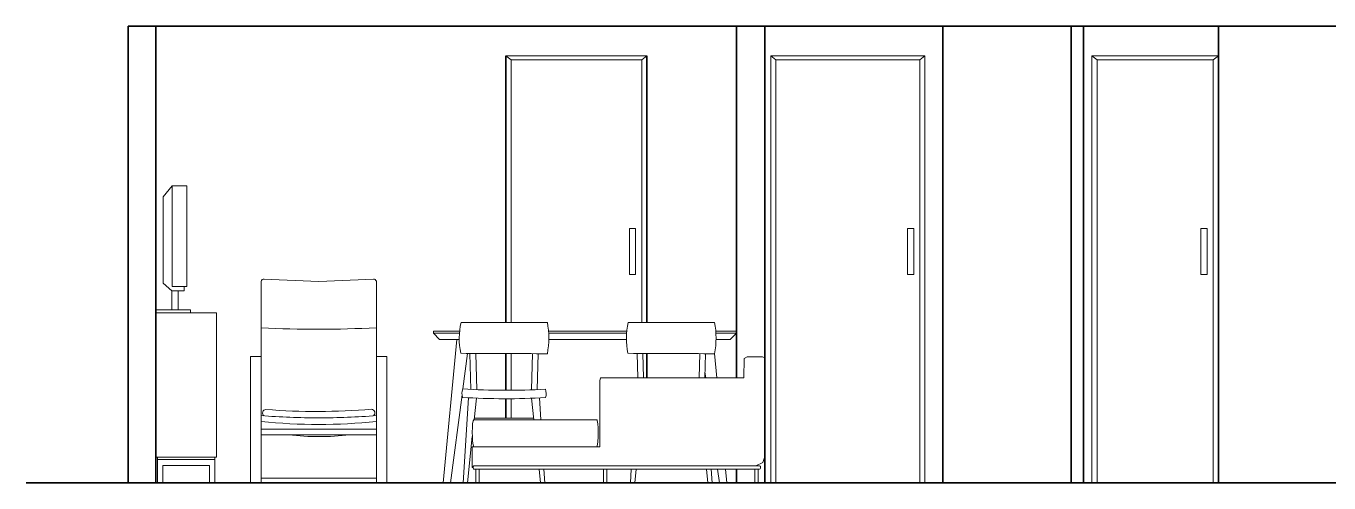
# Model space of a CAD drawing. Header units: inches. Extents: x 2013 to 15569, y -2551 to 2524.
# Drawn here: x 7908 to 8550, y -2551 to -2326 of the extents above; entities that cross this region are included whole.
import ezdxf

# ---------------------------------------------------------------- set-up
doc = ezdxf.new("R2010")
doc.units = ezdxf.units.IN
doc.header["$MEASUREMENT"] = 0
doc.layers.get('0').update_dxf_attribs({"color": 80, "lineweight": 13})
for name, color, linetype, lineweight in [('A-ELEV-PATT', 8, 'Continuous', 18), ('A-FURN', 8, 'Continuous', 18), ('A-WALL-FULL', 7, 'Continuous', 35)]:
    doc.layers.add(name, color=color, linetype=linetype, lineweight=lineweight)

msp = doc.modelspace()

# ---------------------------------------------------------------- linework, layer by layer
for p, q in [((8271.938, -2538.149), (8271.938, -2489.711)), ((8131.294, -2551.15), (8129.527, -2551.15)), ((8194.182, -2551.15), (8192.414, -2551.15)), ((8268.735, -2551.15), (8266.967, -2551.15))]:
    msp.add_line(p, q)
at = {"layer": 'A-ELEV-PATT'}
for p, q in [((8144.387, -2340.792), (8144.387, -2472.071)), ((8144.387, -2340.792), (8213.867, -2340.792)), ((8146.979, -2342.82), (8146.979, -2472.071)), ((8146.979, -2342.82), (8211.316, -2342.82)), ((8211.316, -2342.82), (8211.316, -2472.071)), ((8213.867, -2340.792), (8213.867, -2472.071)), ((8274.856, -2340.792), (8274.856, -2551.15)), ((8274.856, -2340.792), (8350.856, -2340.792)), ((8277.447, -2342.82), (8277.447, -2551.15)), ((8277.447, -2342.82), (8348.305, -2342.82)), ((8348.305, -2342.82), (8348.305, -2551.15)), ((8350.856, -2340.792), (8350.856, -2551.15)), ((8433.088, -2340.792), (8433.088, -2551.15)), ((8433.088, -2340.792), (8495.438, -2340.792)), ((8435.644, -2342.82), (8492.887, -2342.82)), ((8435.68, -2342.82), (8435.68, -2551.15)), ((8492.887, -2342.82), (8492.887, -2551.15)), ((8495.438, -2340.792), (8495.438, -2551.15)), ((8208.322, -2425.912), (8205.27, -2425.912)), ((8205.27, -2425.912), (8205.27, -2448.481)), ((8208.322, -2448.481), (8208.322, -2425.912)), ((8345.311, -2425.912), (8342.259, -2425.912)), ((8342.259, -2425.912), (8342.259, -2448.481)), ((8345.311, -2448.481), (8345.311, -2425.912)), ((8489.893, -2425.912), (8486.841, -2425.912)), ((8486.841, -2425.912), (8486.841, -2448.481)), ((8489.893, -2448.481), (8489.893, -2425.912)), ((8205.27, -2448.481), (8208.322, -2448.481)), ((8342.259, -2448.481), (8345.311, -2448.481)), ((8486.841, -2448.481), (8489.893, -2448.481)), ((8144.387, -2487.458), (8144.387, -2505.537)), ((8146.979, -2487.467), (8146.979, -2505.527)), ((8213.867, -2487.388), (8213.867, -2499.448)), ((8144.387, -2509.691), (8144.387, -2519.299)), ((8146.979, -2509.68), (8146.979, -2519.299))]:
    msp.add_line(p, q, dxfattribs=at)
at = {"layer": 'A-FURN'}
for p, q in [((8144.387, -2340.792), (8146.979, -2342.82)), ((8211.316, -2342.82), (8213.867, -2340.792)), ((8277.447, -2342.82), (8274.856, -2340.792)), ((8348.305, -2342.82), (8350.856, -2340.792)), ((8435.68, -2342.82), (8433.088, -2340.792)), ((8492.887, -2342.82), (8495.438, -2340.792)), ((7980.025, -2404.845), (7975.569, -2410.241)), ((7975.569, -2410.241), (7975.569, -2452.787)), ((7979.819, -2456.506), (7979.819, -2465.959)), ((7982.855, -2456.506), (7982.855, -2465.959)), ((8001.88, -2467.403), (7971.938, -2467.403)), ((7971.938, -2467.403), (7971.938, -2538.469)), ((8001.88, -2538.469), (8001.88, -2467.403)), ((8121.502, -2477.383), (8108.737, -2477.383)), ((8203.893, -2477.383), (8165.471, -2477.383)), ((8257.938, -2477.383), (8247.862, -2477.383)), ((8126.656, -2487.354), (8127.184, -2505.103)), ((8129.521, -2487.375), (8130.049, -2505.236)), ((8156.974, -2505.299), (8157.502, -2487.494)), ((8159.847, -2505.183), (8160.364, -2487.497)), ((8209.046, -2487.354), (8209.406, -2499.448)), ((8211.911, -2487.375), (8212.268, -2499.448)), ((8239.539, -2499.448), (8239.893, -2487.494)), ((8242.406, -2499.448), (8242.755, -2487.497)), ((8261.802, -2489.851), (8261.669, -2499.448)), ((8263.345, -2489.039), (8261.802, -2489.851)), ((8270.806, -2489.039), (8263.345, -2489.039)), ((8271.938, -2489.711), (8270.806, -2489.039)), ((8191.018, -2499.448), (8190.72, -2500.812)), ((8190.72, -2500.812), (8190.72, -2533.359)), ((8212.268, -2499.448), (8191.018, -2499.448)), ((8212.268, -2499.448), (8239.539, -2499.448)), ((8261.669, -2499.448), (8239.539, -2499.448)), ((8242.406, -2499.448), (8242.861, -2499.448)), ((8126.02, -2509.197), (8123.344, -2551.039)), ((8128.731, -2520.027), (8129.857, -2509.382)), ((8158.204, -2520.022), (8157.086, -2509.452)), ((8160.923, -2509.287), (8161.61, -2520.022)), ((8127.858, -2523.934), (8127.992, -2521.997)), ((8127.992, -2521.997), (8128.214, -2520.613)), ((8128.214, -2520.613), (8128.525, -2520.027)), ((8128.525, -2520.027), (8158.204, -2520.022)), ((8128.808, -2519.299), (8158.125, -2519.299)), ((8158.204, -2520.022), (8189.295, -2520.018)), ((8189.428, -2520.4), (8189.295, -2520.018)), ((8189.654, -2522.007), (8189.428, -2520.4)), ((8189.796, -2524.082), (8189.654, -2522.007)), ((8125.448, -2551.039), (8127.855, -2528.301)), ((8127.814, -2526.18), (8127.858, -2523.934)), ((8127.858, -2528.492), (8127.814, -2526.18)), ((8127.992, -2530.624), (8127.858, -2528.492)), ((8189.753, -2530.686), (8189.843, -2528.665)), ((8189.858, -2526.382), (8189.796, -2524.082)), ((8189.843, -2528.665), (8189.858, -2526.382)), ((8159.616, -2533.366), (8127.793, -2533.373)), ((8127.793, -2533.373), (8127.798, -2543.482)), ((8128.214, -2532.332), (8127.992, -2530.624)), ((8128.525, -2533.373), (8128.214, -2532.332)), ((8190.72, -2533.359), (8159.616, -2533.366)), ((8189.247, -2533.359), (8189.591, -2532.205)), ((8189.591, -2532.205), (8189.753, -2530.686)), ((7971.938, -2538.469), (8001.88, -2538.469)), ((7972.758, -2538.469), (7972.758, -2538.47)), ((7972.758, -2538.47), (7972.758, -2539.597)), ((7972.758, -2539.597), (8000.972, -2539.597)), ((7972.758, -2539.597), (7972.758, -2551.15)), ((8000.972, -2539.597), (8000.98, -2539.597)), ((8000.98, -2551.149), (8000.98, -2538.469)), ((8000.98, -2538.469), (8000.98, -2538.469)), ((8267.475, -2542.754), (8270.94, -2541.11)), ((8270.94, -2541.11), (8271.938, -2538.149)), ((7975.428, -2551.146), (7975.428, -2542.626)), ((7975.428, -2542.626), (7998.297, -2542.626)), ((7998.297, -2542.625), (7998.297, -2551.149)), ((8127.798, -2543.482), (8128.241, -2543.482)), ((8128.241, -2543.896), (8128.241, -2543.142)), ((8128.665, -2542.718), (8160.605, -2542.718)), ((8160.774, -2544.32), (8128.665, -2544.32)), ((8129.527, -2551.15), (8129.527, -2544.32)), ((8131.294, -2544.32), (8131.294, -2551.15)), ((8160.605, -2542.718), (8206.266, -2542.718)), ((8206.164, -2544.32), (8160.774, -2544.32)), ((8161.496, -2551.15), (8160.774, -2544.32)), ((8163.164, -2544.32), (8163.601, -2551.15)), ((8192.414, -2551.15), (8192.414, -2544.32)), ((8194.182, -2544.32), (8194.182, -2551.15)), ((8206.164, -2544.32), (8205.734, -2551.039)), ((8269.411, -2544.32), (8206.164, -2544.32)), ((8206.266, -2542.718), (8269.411, -2542.718)), ((8207.839, -2551.039), (8208.55, -2544.32)), ((8243.887, -2551.15), (8243.165, -2544.32)), ((8245.555, -2544.32), (8245.991, -2551.15)), ((8266.967, -2551.15), (8266.967, -2544.32)), ((8268.735, -2544.32), (8268.735, -2551.15)), ((8269.835, -2543.142), (8269.835, -2543.896)), ((7972.758, -2551.15), (7975.428, -2551.146)), ((7998.297, -2551.149), (8000.98, -2551.149)), ((8052.168, -2548.879), (8023.82, -2548.879)), ((8023.82, -2548.879), (8023.82, -2551.015)), ((8023.82, -2551.015), (8052.168, -2551.015)), ((8052.213, -2548.879), (8080.56, -2548.879)), ((8080.56, -2551.015), (8052.213, -2551.015)), ((8080.56, -2548.879), (8080.56, -2551.015)), ((8123.344, -2551.039), (8125.448, -2551.039)), ((8163.601, -2551.15), (8161.496, -2551.15)), ((8205.734, -2551.039), (8207.839, -2551.039)), ((8245.991, -2551.15), (8243.887, -2551.15))]:
    msp.add_line(p, q, dxfattribs=at)
for points in [[(7987.23, -2404.845), (7980.025, -2404.845), (7980.025, -2454.405), (7987.23, -2454.405)], [(8018.575, -2488.929), (8023.82, -2488.929), (8023.82, -2551.15), (8018.575, -2551.15)], [(8085.805, -2488.929), (8080.56, -2488.929), (8080.56, -2551.15), (8085.805, -2551.15)], [(8080.56, -2524.649), (8023.82, -2524.649), (8023.82, -2527.437), (8080.56, -2527.437)]]:
    msp.add_lwpolyline(points, close=True, dxfattribs=at)
for points in [[(8023.82, -2526.017), (8023.82, -2451.84)], [(8025.026, -2450.784), (8052.168, -2451.876)], [(8079.355, -2450.784), (8052.213, -2451.876)], [(8080.56, -2526.017), (8080.56, -2451.84)], [(7985.89, -2454.405), (7985.89, -2456.506), (7979.819, -2456.506), (7975.569, -2452.787)], [(7979.819, -2465.959), (7971.938, -2465.959), (7971.938, -2467.403), (7989.068, -2467.403), (7989.068, -2465.959), (7979.819, -2465.959)], [(8121.599, -2476.332), (8108.737, -2476.332), (8108.737, -2477.383), (8111.739, -2480.599), (8121.401, -2480.599)], [(8183.337, -2476.332), (8165.398, -2476.332)], [(8183.337, -2476.332), (8203.99, -2476.332)], [(8247.789, -2476.332), (8257.938, -2476.332), (8257.938, -2477.383), (8254.936, -2480.599), (8247.923, -2480.599)], [(8120.162, -2480.599), (8113.567, -2551.15), (8117.147, -2551.15), (8122.79, -2507.769)], [(8165.533, -2480.599), (8183.297, -2480.599)], [(8203.791, -2480.599), (8183.297, -2480.599)], [(8123.166, -2504.88), (8125.448, -2487.345)], [(8247.216, -2487.487), (8248.334, -2499.448)], [(8242.861, -2499.448), (8242.489, -2496.592)], [(8252.528, -2544.32), (8253.167, -2551.16), (8249.588, -2551.16), (8248.698, -2544.32)]]:
    msp.add_lwpolyline(points, dxfattribs=at)
for points in [[(8122.323, -2472.071), (8164.823, -2472.071, -0.0929589), (8164.823, -2487.499, -0.0021263), (8122.142, -2487.318, -0.1092572), (8122.323, -2472.071, -0.276267)], [(8204.714, -2472.071), (8247.214, -2472.071, -0.0929589), (8247.214, -2487.499, -0.0021263), (8204.532, -2487.318, -0.1092572), (8204.714, -2472.071, -0.276267)], [(8123.113, -2504.879, 0.1627866), (8123.059, -2509.02, 0.8922771)], [(8163.883, -2504.974, -0.1652304), (8163.93, -2509.127, -0.8922771)]]:
    msp.add_lwpolyline(points, format="xyb", dxfattribs=at)
for centre, radius, start, end in [((8025.15, -2452.141), 1.363, 84.760451, 167.238959), ((8079.23, -2452.141), 1.363, 12.761041, 95.239549), ((8051.692, -1908.176), 567.281, 267.183772, 272.916904), ((8144.348, -2169.404), 340.287, 266.413448, 273.299051), ((8144.31, -2165.25), 340.287, 266.428826, 273.297365), ((8026.23, -2516.715), 1.726, 91.589634, 233.465799), ((8051.247, -2197.16), 318.816, 265.490967, 274.847158), ((8078.017, -2516.672), 1.843, 309.0847, 84.729613), ((8052.269, -2160.819), 358.307, 265.446072, 269.987398), ((8052.19, -2259.783), 262.587, 263.797686, 276.202314), ((8052.111, -2160.819), 358.307, 270.012602, 274.553928), ((8052.411, -2405.122), 123.231, 263.009861, 276.990139), ((8128.665, -2543.142), 0.424, 90, 180), ((8128.665, -2543.896), 0.424, 180, 270), ((8269.411, -2543.142), 0.424, 360, 90), ((8269.411, -2543.896), 0.424, 270, 0)]:
    msp.add_arc(centre, radius, start, end, dxfattribs=at)
at = {"layer": 'A-WALL-FULL'}
for p, q in [((7958.356, -2551.15), (7958.356, -2326.15)), ((7958.356, -2326.15), (8871.938, -2326.15)), ((7971.938, -2551.15), (7971.938, -2326.15)), ((8257.938, -2326.15), (8257.938, -2499.448)), ((8271.938, -2326.15), (8271.938, -2551.15)), ((8359.604, -2551.15), (8359.604, -2326.15)), ((8422.938, -2326.15), (8422.938, -2551.15)), ((8428.938, -2326.15), (8428.938, -2551.15)), ((8495.438, -2551.15), (8495.438, -2326.15)), ((8144.387, -2340.792), (8144.387, -2472.071)), ((8213.867, -2340.792), (8213.867, -2472.071)), ((8144.387, -2487.458), (8144.387, -2505.537)), ((8213.867, -2487.388), (8213.867, -2499.448)), ((8144.387, -2509.691), (8144.387, -2519.299)), ((8257.938, -2544.32), (8257.938, -2551.15)), ((7907.982, -2551.15), (8907.229, -2551.15))]:
    msp.add_line(p, q, dxfattribs=at)

doc.saveas('drawing.dxf')
